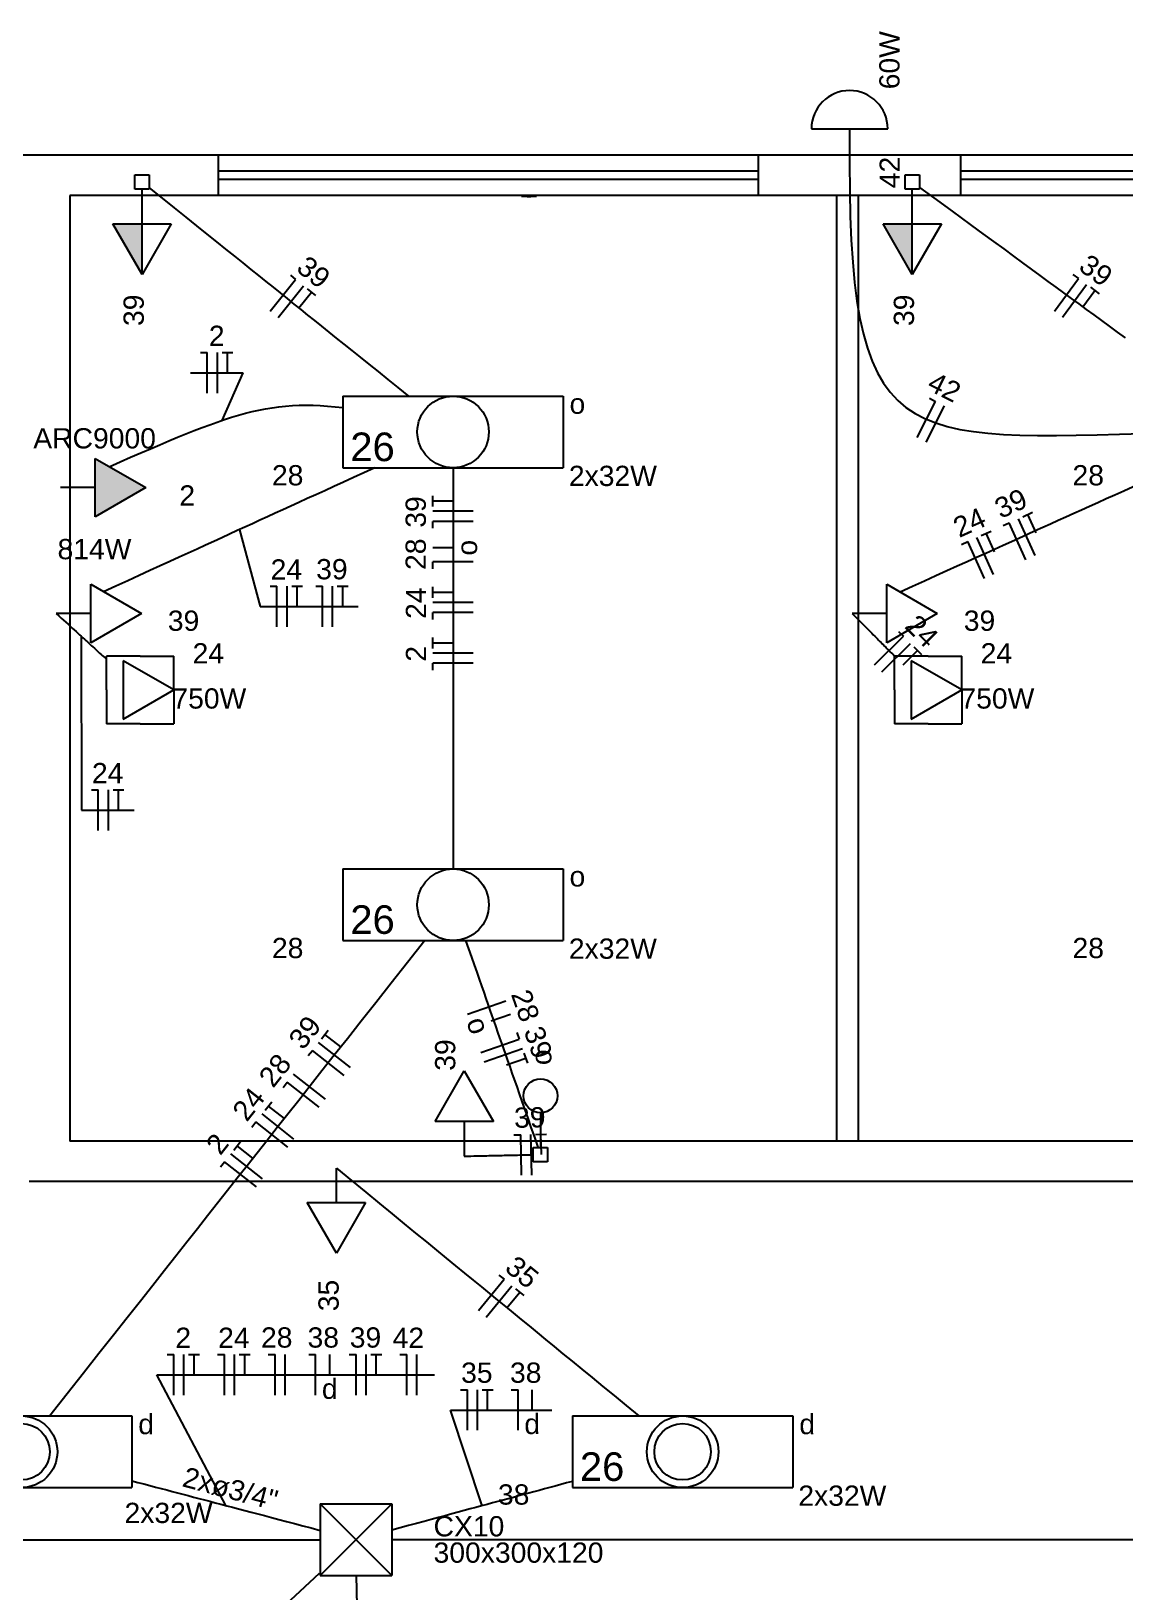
# Model space of a CAD drawing. Header units: millimetres. Extents: x -182 to 147, y -1396 to 58.
# Drawn here: x -168.05 to -159.95, y 28.39 to 39.94 of the extents above; entities that cross this region are included whole.
import ezdxf

# ---------------------------------------------------------------- set-up
doc = ezdxf.new("R2010")
doc.units = ezdxf.units.MM
doc.header["$LTSCALE"] = 10
doc.header["$MEASUREMENT"] = 0
doc.linetypes.add('Dashed2', pattern=[0.375, 0.25, -0.125])
for name, color, linetype in [('Arquitetura', 8, 'Continuous'), ('EL-Condutos', 4, 'Continuous'), ('EL-Fios (Fase 1)', 7, 'Continuous'), ('EL-Fios (Fase 2)', 7, 'Continuous'), ('EL-Fios (Fase 3)', 7, 'Continuous'), ('EL-Fios (Neutro)', 170, 'Continuous'), ('EL-Fios (Retorno)', 10, 'Continuous'), ('EL-Fios (Terra)', 90, 'Continuous'), ('EL-Textos conduto', 7, 'Continuous'), ('EL-Textos fios', 7, 'Continuous'), ('P-SIMBOL', 170, 'Continuous'), ('Textos', 7, 'Continuous')]:
    doc.layers.add(name, color=color, linetype=linetype)
doc.styles.add('Arial', font='arial.ttf')

msp = doc.modelspace()

# ---------------------------------------------------------------- hatches: boundary and pattern name
at = {"layer": 'P-SIMBOL', "linetype": 'Continuous'}
for points in [[(-167.2258, 38.5169), (-167.2258, 38.1419), (-167.4423, 38.5169)], [(-161.5208, 38.5169), (-161.5208, 38.1419), (-161.7373, 38.5169)], [(-167.5734, 36.3473), (-167.1984, 36.5638), (-167.5734, 36.7803)]]:
    msp.add_hatch(color=256, dxfattribs=at).paths.add_polyline_path(points)

# ---------------------------------------------------------------- linework, layer by layer
at = {"layer": 'Arquitetura', "linetype": 'Continuous'}
for p, q in [((-156.063, 39.0259), (-178.8619, 39.0259)), ((-162.663, 38.9059), (-166.663, 38.9059)), ((-162.663, 38.8459), (-166.663, 38.8459)), ((-157.163, 38.9059), (-161.163, 38.9059)), ((-157.163, 38.8459), (-161.163, 38.8459)), ((-156.063, 38.7259), (-167.762, 38.7259)), ((-158.233, 31.7259), (-167.762, 31.7259)), ((-158.233, 31.4259), (-168.063, 31.4259))]:
    msp.add_line(p, q, dxfattribs=at)
at = {"layer": 'Arquitetura'}
for p, q in [((-166.663, 39.0259), (-166.663, 38.7259)), ((-162.663, 39.0259), (-162.663, 38.7259)), ((-161.163, 39.0259), (-161.163, 38.7259)), ((-167.762, 38.7259), (-167.762, 31.7259)), ((-162.083, 38.7259), (-162.083, 31.7259)), ((-161.923, 38.7259), (-161.923, 31.7259))]:
    msp.add_line(p, q, dxfattribs=at)
msp.add_arc((-164.36, 39.2769), 0.5572, 264.375, 275.625, dxfattribs=at)
at = {"layer": 'EL-Condutos', "linetype": 'Continuous'}
for points in [[(-161.9853, 38.964), (-161.984, 38.7607), (-161.9799, 38.5713), (-161.9727, 38.3954), (-161.9622, 38.2325), (-161.9482, 38.082), (-161.9306, 37.9435), (-161.909, 37.8166), (-161.8832, 37.7007), (-161.8531, 37.5954), (-161.8183, 37.5001), (-161.7787, 37.4144), (-161.7341, 37.3378), (-161.6842, 37.2698), (-161.6288, 37.21), (-161.5677, 37.1578), (-161.5006, 37.1127), (-161.4273, 37.0744), (-161.3477, 37.0423), (-161.2615, 37.0158), (-161.1684, 36.9946), (-161.0682, 36.9781), (-160.9608, 36.9659), (-160.8458, 36.9575), (-160.7232, 36.9524), (-160.5925, 36.9501), (-160.4537, 36.9501), (-160.3065, 36.952), (-160.1507, 36.9552), (-159.986, 36.9593), (-159.8123, 36.9637)], [(-167.1728, 38.7834), (-167.0775, 38.7069), (-166.9876, 38.6347), (-166.9028, 38.5665), (-166.8226, 38.5022), (-166.7468, 38.4413), (-166.675, 38.3836), (-166.6069, 38.3289), (-166.5421, 38.2769), (-166.4803, 38.2272), (-166.421, 38.1796), (-166.3641, 38.1339), (-166.3091, 38.0897), (-166.2556, 38.0467), (-166.2034, 38.0048), (-166.152, 37.9635), (-166.1012, 37.9227), (-166.0506, 37.8821), (-165.9998, 37.8413), (-165.9485, 37.8001), (-165.8964, 37.7582), (-165.843, 37.7153), (-165.7881, 37.6712), (-165.7313, 37.6256), (-165.6723, 37.5782), (-165.6106, 37.5287), (-165.546, 37.4768), (-165.4782, 37.4223), (-165.4067, 37.3649), (-165.3312, 37.3042), (-165.2514, 37.2401)], [(-161.4668, 38.7864), (-161.3619, 38.7096), (-161.2629, 38.6372), (-161.1694, 38.5688), (-161.0812, 38.5042), (-160.9978, 38.4432), (-160.9188, 38.3853), (-160.8438, 38.3305), (-160.7725, 38.2783), (-160.7044, 38.2285), (-160.6393, 38.1808), (-160.5766, 38.1349), (-160.5161, 38.0907), (-160.4573, 38.0476), (-160.3999, 38.0056), (-160.3435, 37.9643), (-160.2876, 37.9235), (-160.232, 37.8827), (-160.1762, 37.8419), (-160.1198, 37.8007), (-160.0626, 37.7587), (-160.0039, 37.7158), (-159.9436, 37.6717)], [(-167.4702, 36.7188), (-167.389, 36.7541), (-167.311, 36.7881), (-167.236, 36.8206), (-167.1639, 36.8517), (-167.0945, 36.8814), (-167.0276, 36.9096), (-166.963, 36.9365), (-166.9007, 36.9619), (-166.8403, 36.9859), (-166.7818, 37.0085), (-166.725, 37.0296), (-166.6697, 37.0493), (-166.6158, 37.0676), (-166.563, 37.0844), (-166.5112, 37.0998), (-166.4602, 37.1138), (-166.4099, 37.1263), (-166.3602, 37.1373), (-166.3107, 37.147), (-166.2614, 37.1551), (-166.2121, 37.1618), (-166.1626, 37.1671), (-166.1127, 37.1709), (-166.0624, 37.1732), (-166.0113, 37.1741), (-165.9594, 37.1735), (-165.9065, 37.1714), (-165.8523, 37.1679), (-165.7969, 37.1629), (-165.7398, 37.1564)], [(-165.5018, 36.7111), (-165.5829, 36.674), (-165.6603, 36.6386), (-165.7343, 36.6048), (-165.8053, 36.5723), (-165.8734, 36.5412), (-165.9391, 36.5112), (-166.0025, 36.4822), (-166.064, 36.4541), (-166.1238, 36.4267), (-166.1823, 36.4), (-166.2398, 36.3737), (-166.2964, 36.3478), (-166.3526, 36.3222), (-166.4085, 36.2966), (-166.4646, 36.271), (-166.521, 36.2452), (-166.578, 36.2191), (-166.636, 36.1926), (-166.6953, 36.1655), (-166.7561, 36.1377), (-166.8187, 36.1091), (-166.8833, 36.0795), (-166.9504, 36.0489), (-167.0202, 36.017), (-167.0929, 35.9838), (-167.1689, 35.949), (-167.2484, 35.9127), (-167.3317, 35.8746), (-167.4192, 35.8346), (-167.511, 35.7927)], [(-164.9225, 36.7103), (-164.9225, 36.5739), (-164.9225, 36.4451), (-164.9225, 36.3236), (-164.9225, 36.2088), (-164.9225, 36.1), (-164.9225, 35.9968), (-164.9225, 35.8986), (-164.9225, 35.8048), (-164.9225, 35.7149), (-164.9225, 35.6283), (-164.9225, 35.5445), (-164.9225, 35.4629), (-164.9225, 35.383), (-164.9225, 35.3042), (-164.9225, 35.2259), (-164.9225, 35.1477), (-164.9225, 35.0689), (-164.9225, 34.9889), (-164.9225, 34.9074), (-164.9225, 34.8236), (-164.9225, 34.737), (-164.9225, 34.6471), (-164.9225, 34.5533), (-164.9225, 34.4551), (-164.9225, 34.3519), (-164.9225, 34.2431), (-164.9225, 34.1282), (-164.9225, 34.0067), (-164.9225, 33.878), (-164.9225, 33.7415)], [(-161.6115, 35.7926), (-161.5186, 35.8346), (-161.4301, 35.8745), (-161.3458, 35.9126), (-161.2654, 35.949), (-161.1885, 35.9837), (-161.1149, 36.017), (-161.0444, 36.0488), (-160.9765, 36.0795), (-160.9111, 36.1091), (-160.8478, 36.1377), (-160.7863, 36.1655), (-160.7264, 36.1926), (-160.6677, 36.2191), (-160.6099, 36.2452), (-160.5529, 36.271), (-160.4962, 36.2966), (-160.4396, 36.3222), (-160.3828, 36.3478), (-160.3255, 36.3737), (-160.2674, 36.4), (-160.2082, 36.4267), (-160.1477, 36.4541), (-160.0855, 36.4822), (-160.0213, 36.5112), (-159.9549, 36.5412), (-159.886, 36.5723)], [(-165.1312, 33.2114), (-165.2599, 33.0483), (-165.3811, 32.8947), (-165.4954, 32.7498), (-165.6033, 32.6131), (-165.7053, 32.4838), (-165.802, 32.3613), (-165.8939, 32.2448), (-165.9816, 32.1337), (-166.0655, 32.0274), (-166.1462, 31.9251), (-166.2242, 31.8262), (-166.3001, 31.7301), (-166.3744, 31.6359), (-166.4477, 31.5431), (-166.5204, 31.4509), (-166.5931, 31.3588), (-166.6663, 31.266), (-166.7406, 31.1718), (-166.8165, 31.0756), (-166.8946, 30.9767), (-166.9753, 30.8745), (-167.0592, 30.7681), (-167.1468, 30.6571), (-167.2387, 30.5406), (-167.3354, 30.4181), (-167.4375, 30.2888), (-167.5454, 30.152), (-167.6597, 30.0072), (-167.7809, 29.8535), (-167.9096, 29.6905)], [(-164.83, 33.2118), (-164.8077, 33.148), (-164.7865, 33.0876), (-164.7665, 33.0304), (-164.7475, 32.9761), (-164.7294, 32.9245), (-164.7122, 32.8752), (-164.6956, 32.8279), (-164.6797, 32.7824), (-164.6643, 32.7385), (-164.6494, 32.6958), (-164.6348, 32.6541), (-164.6204, 32.6131), (-164.6062, 32.5725), (-164.5921, 32.532), (-164.5778, 32.4914), (-164.5635, 32.4505), (-164.5489, 32.4088), (-164.534, 32.3662), (-164.5186, 32.3223), (-164.5028, 32.277), (-164.4863, 32.2298), (-164.4691, 32.1807), (-164.451, 32.1292), (-164.4321, 32.075), (-164.4121, 32.0181), (-164.3911, 31.9579), (-164.3688, 31.8943), (-164.3453, 31.8271), (-164.3203, 31.7558), (-164.2939, 31.6803)], [(-164.8397, 31.6143), (-164.8141, 31.6148), (-164.7901, 31.6153), (-164.7675, 31.6158), (-164.7463, 31.6162), (-164.7263, 31.6166), (-164.7074, 31.617), (-164.6895, 31.6174), (-164.6726, 31.6177), (-164.6565, 31.6181), (-164.6411, 31.6184), (-164.6263, 31.6187), (-164.6121, 31.619), (-164.5982, 31.6193), (-164.5847, 31.6195), (-164.5714, 31.6198), (-164.5582, 31.6201), (-164.545, 31.6204), (-164.5317, 31.6206), (-164.5182, 31.6209), (-164.5045, 31.6212), (-164.4903, 31.6215), (-164.4756, 31.6218), (-164.4603, 31.6221), (-164.4443, 31.6224), (-164.4275, 31.6228), (-164.4098, 31.6231), (-164.391, 31.6235), (-164.3712, 31.6239), (-164.3501, 31.6244), (-164.3277, 31.6248)], [(-165.7869, 31.5259), (-165.674, 31.4334), (-165.5676, 31.3464), (-165.4675, 31.2644), (-165.3731, 31.1871), (-165.284, 31.1142), (-165.1999, 31.0453), (-165.1202, 30.9801), (-165.0447, 30.9182), (-164.9727, 30.8593), (-164.904, 30.803), (-164.838, 30.749), (-164.7744, 30.6969), (-164.7127, 30.6464), (-164.6525, 30.5972), (-164.5934, 30.5488), (-164.535, 30.5009), (-164.4768, 30.4532), (-164.4183, 30.4054), (-164.3593, 30.357), (-164.2991, 30.3078), (-164.2375, 30.2574), (-164.174, 30.2054), (-164.1082, 30.1515), (-164.0396, 30.0953), (-163.9678, 30.0365), (-163.8924, 29.9748), (-163.813, 29.9098), (-163.729, 29.8411), (-163.6402, 29.7684), (-163.5461, 29.6913)], [(-167.3028, 29.2114), (-167.2568, 29.1993), (-167.212, 29.1875), (-167.1684, 29.176), (-167.1258, 29.1648), (-167.0841, 29.1539), (-167.0431, 29.1431), (-167.0027, 29.1324), (-166.9627, 29.1219), (-166.923, 29.1115), (-166.8835, 29.1011), (-166.844, 29.0907), (-166.8044, 29.0803), (-166.7645, 29.0698), (-166.7242, 29.0592), (-166.6833, 29.0484), (-166.6417, 29.0375), (-166.5993, 29.0263), (-166.5558, 29.0149), (-166.5113, 29.0032), (-166.4655, 28.9911), (-166.4182, 28.9787), (-166.3695, 28.9659), (-166.319, 28.9526), (-166.2666, 28.9388), (-166.2123, 28.9245), (-166.1559, 28.9097), (-166.0971, 28.8942), (-166.036, 28.8781), (-165.9723, 28.8614), (-165.9059, 28.8439)], [(-164.0378, 29.2063), (-164.0815, 29.1945), (-164.124, 29.1831), (-164.1655, 29.1719), (-164.2061, 29.161), (-164.2459, 29.1503), (-164.2851, 29.1397), (-164.3237, 29.1293), (-164.362, 29.119), (-164.4, 29.1088), (-164.438, 29.0986), (-164.4759, 29.0883), (-164.514, 29.0781), (-164.5524, 29.0678), (-164.5912, 29.0573), (-164.6305, 29.0467), (-164.6706, 29.0359), (-164.7114, 29.0249), (-164.7532, 29.0137), (-164.7961, 29.0021), (-164.8402, 28.9903), (-164.8856, 28.978), (-164.9325, 28.9654), (-164.9811, 28.9523), (-165.0313, 28.9388), (-165.0835, 28.9248), (-165.1376, 28.9102), (-165.1939, 28.895), (-165.2524, 28.8793), (-165.3134, 28.8629), (-165.3769, 28.8458)], [(-168.3109, 28.7744), (-168.0258, 28.7744), (-167.7244, 28.7744), (-167.405, 28.7744), (-167.0659, 28.7744), (-166.705, 28.7744), (-166.3208, 28.7744), (-165.9113, 28.7744)], [(-159.7248, 28.7744), (-160.0521, 28.7744), (-160.3874, 28.7744), (-160.7334, 28.7744), (-161.0929, 28.7744), (-161.4684, 28.7744), (-161.8626, 28.7744), (-162.2783, 28.7744), (-162.718, 28.7744), (-163.1846, 28.7744), (-163.6806, 28.7744), (-164.2088, 28.7744), (-164.7718, 28.7744), (-165.3723, 28.7744)], [(-166.1915, 28.2671), (-166.0551, 28.393), (-165.9105, 28.5264)], [(-165.6401, 28.5116), (-165.6354, 28.2835)]]:
    msp.add_lwpolyline(points, dxfattribs=at)
at = {"layer": 'EL-Condutos', "linetype": 'Dashed2', "ltscale": 0.05}
for points in [[(-167.862, 35.6322), (-167.8428, 35.6148), (-167.8245, 35.5981), (-167.8069, 35.5821), (-167.7901, 35.5668), (-167.7739, 35.552), (-167.7583, 35.5379), (-167.7434, 35.5243), (-167.729, 35.5112), (-167.7152, 35.4986), (-167.7019, 35.4865), (-167.6891, 35.4748), (-167.6767, 35.4636), (-167.6647, 35.4527), (-167.6531, 35.4421), (-167.6419, 35.4318), (-167.6309, 35.4218), (-167.6202, 35.4121), (-167.6098, 35.4026), (-167.5995, 35.3932), (-167.5894, 35.3841), (-167.5795, 35.375), (-167.5696, 35.366), (-167.5598, 35.3571), (-167.55, 35.3482), (-167.5403, 35.3393), (-167.5305, 35.3304), (-167.5206, 35.3214), (-167.5106, 35.3123), (-167.5005, 35.3031), (-167.4902, 35.2937)], [(-161.9665, 35.6321), (-161.9505, 35.6161), (-161.9352, 35.6007), (-161.9204, 35.5859), (-161.9062, 35.5716), (-161.8926, 35.5579), (-161.8794, 35.5447), (-161.8667, 35.5319), (-161.8545, 35.5196), (-161.8427, 35.5077), (-161.8313, 35.4963), (-161.8202, 35.4852), (-161.8096, 35.4745), (-161.7993, 35.4642), (-161.7893, 35.4541), (-161.7796, 35.4444), (-161.7701, 35.4349), (-161.7609, 35.4256), (-161.7519, 35.4166), (-161.7431, 35.4077), (-161.7345, 35.3991), (-161.726, 35.3905), (-161.7176, 35.3821), (-161.7093, 35.3738), (-161.7012, 35.3656), (-161.693, 35.3574), (-161.6849, 35.3492), (-161.6767, 35.3411), (-161.6686, 35.3329), (-161.6604, 35.3247), (-161.6521, 35.3163)]]:
    msp.add_lwpolyline(points, dxfattribs=at)
at = {"layer": 'EL-Fios (Fase 1)'}
for p, q in [((-166.2177, 37.8239), (-166.0299, 38.0578)), ((-160.4076, 37.8254), (-160.2305, 38.0675)), ((-164.7725, 36.3884), (-165.0725, 36.3884)), ((-160.6111, 36.0605), (-160.7347, 36.3339)), ((-165.8148, 35.5333), (-165.8148, 35.8333)), ((-165.6825, 32.2706), (-165.918, 32.4564)), ((-164.6921, 32.3116), (-164.4089, 32.4107)), ((-164.3402, 31.4745), (-164.3464, 31.7745)), ((-164.6764, 30.4229), (-164.4864, 30.655)), ((-165.566, 29.8452), (-165.566, 30.1452)), ((-164.7413, 29.5847), (-164.7413, 29.8847))]:
    msp.add_line(p, q, dxfattribs=at)
at = {"layer": 'EL-Fios (Fase 2)'}
for p, q in [((-166.668, 37.263), (-166.668, 37.563)), ((-161.417, 36.9008), (-161.2826, 37.1689)), ((-164.7725, 35.3384), (-165.0725, 35.3384)), ((-166.3329, 31.4463), (-166.5684, 31.6322)), ((-166.916, 29.8452), (-166.916, 30.1452)), ((-165.191, 29.8452), (-165.191, 30.1452))]:
    msp.add_line(p, q, dxfattribs=at)
at = {"layer": 'EL-Fios (Fase 3)'}
for p, q in [((-160.9187, 35.9215), (-161.0422, 36.1949)), ((-166.1523, 35.5333), (-166.1523, 35.8333)), ((-164.7725, 35.7134), (-165.0725, 35.7134)), ((-161.7468, 35.1988), (-161.5342, 35.4105)), ((-167.4757, 34.0257), (-167.4757, 34.3257)), ((-164.816, 32.6655), (-164.5328, 32.7646)), ((-165.8683, 32.0351), (-166.1038, 32.2209)), ((-166.1006, 31.7407), (-166.3361, 31.9266)), ((-166.541, 29.8452), (-166.541, 30.1452)), ((-166.166, 29.8452), (-166.166, 30.1452))]:
    msp.add_line(p, q, dxfattribs=at)
at = {"layer": 'EL-Fios (Neutro)'}
for p, q in [((-166.1273, 38.1361), (-166.0883, 38.1048)), ((-160.3313, 38.1413), (-160.291, 38.1118)), ((-166.2762, 37.8709), (-166.0883, 38.1048)), ((-160.4682, 37.8697), (-160.291, 38.1118)), ((-166.793, 37.563), (-166.743, 37.563)), ((-166.743, 37.263), (-166.743, 37.563)), ((-161.3943, 37.225), (-161.3496, 37.2026)), ((-161.4841, 36.9344), (-161.3496, 37.2026)), ((-164.7725, 36.3134), (-165.0725, 36.3134)), ((-165.0725, 36.2634), (-165.0725, 36.3134)), ((-160.8486, 36.2824), (-160.803, 36.303)), ((-160.6795, 36.0296), (-160.803, 36.303)), ((-161.1561, 36.1434), (-161.1106, 36.164)), ((-160.987, 35.8907), (-161.1106, 36.164)), ((-164.7725, 36.0134), (-165.0725, 36.0134)), ((-165.0725, 35.9634), (-165.0725, 36.0134)), ((-166.2773, 35.8333), (-166.2273, 35.8333)), ((-166.2273, 35.5333), (-166.2273, 35.8333)), ((-165.9398, 35.8333), (-165.8898, 35.8333)), ((-165.8898, 35.5333), (-165.8898, 35.8333)), ((-164.7725, 35.6384), (-165.0725, 35.6384)), ((-165.0725, 35.5884), (-165.0725, 35.6384)), ((-161.6223, 35.499), (-161.5871, 35.4636)), ((-161.7997, 35.252), (-161.5871, 35.4636)), ((-164.7725, 35.2634), (-165.0725, 35.2634)), ((-165.0725, 35.2134), (-165.0725, 35.2634)), ((-167.6007, 34.3257), (-167.5507, 34.3257)), ((-167.5507, 34.0257), (-167.5507, 34.3257)), ((-164.7169, 32.3824), (-164.4337, 32.4815)), ((-164.4502, 32.5287), (-164.4337, 32.4815)), ((-165.9954, 32.3583), (-165.9645, 32.3976)), ((-165.729, 32.2117), (-165.9645, 32.3976)), ((-166.1813, 32.1228), (-166.1503, 32.1621)), ((-165.9148, 31.9762), (-166.1503, 32.1621)), ((-166.4136, 31.8284), (-166.3826, 31.8677)), ((-166.1471, 31.6818), (-166.3826, 31.8677)), ((-164.4714, 31.7719), (-164.4214, 31.7729)), ((-164.4152, 31.473), (-164.4214, 31.7729)), ((-166.6459, 31.534), (-166.6149, 31.5733)), ((-166.3794, 31.3875), (-166.6149, 31.5733)), ((-164.5831, 30.7342), (-164.5444, 30.7025)), ((-164.7345, 30.4704), (-164.5444, 30.7025)), ((-167.041, 30.1452), (-166.991, 30.1452)), ((-166.991, 29.8452), (-166.991, 30.1452)), ((-166.666, 30.1452), (-166.616, 30.1452)), ((-166.616, 29.8452), (-166.616, 30.1452)), ((-166.291, 30.1452), (-166.241, 30.1452)), ((-166.241, 29.8452), (-166.241, 30.1452)), ((-165.991, 30.1452), (-165.941, 30.1452)), ((-165.941, 29.8452), (-165.941, 30.1452)), ((-165.691, 30.1452), (-165.641, 30.1452)), ((-165.641, 29.8452), (-165.641, 30.1452)), ((-165.316, 30.1452), (-165.266, 30.1452)), ((-165.266, 29.8452), (-165.266, 30.1452)), ((-164.8663, 29.8847), (-164.8163, 29.8847)), ((-164.8163, 29.5847), (-164.8163, 29.8847)), ((-164.4913, 29.8847), (-164.4413, 29.8847)), ((-164.4413, 29.5847), (-164.4413, 29.8847))]:
    msp.add_line(p, q, dxfattribs=at)
at = {"layer": 'EL-Fios (Retorno)'}
for p, q in [((-164.9225, 36.1184), (-165.0725, 36.1184)), ((-164.6397, 32.616), (-164.4982, 32.6655)), ((-165.836, 29.9952), (-165.836, 30.1452)), ((-164.3363, 29.7347), (-164.3363, 29.8847))]:
    msp.add_line(p, q, dxfattribs=at)
at = {"layer": 'EL-Fios (Terra)'}
for p, q in [((-166.0026, 38.0359), (-165.9402, 37.9858)), ((-160.2585, 37.9022), (-160.1699, 38.0232)), ((-160.2022, 38.0468), (-160.1377, 37.9996)), ((-166.0653, 37.8939), (-165.9714, 38.0108)), ((-166.633, 37.563), (-166.553, 37.563)), ((-166.593, 37.413), (-166.593, 37.563)), ((-165.0725, 36.4234), (-165.0725, 36.5034)), ((-164.9225, 36.4634), (-165.0725, 36.4634)), ((-160.7028, 36.3483), (-160.6299, 36.3813)), ((-160.6046, 36.2281), (-160.6663, 36.3648)), ((-161.0103, 36.2093), (-160.9374, 36.2423)), ((-160.9121, 36.0891), (-160.9739, 36.2258)), ((-166.1173, 35.8333), (-166.0373, 35.8333)), ((-166.0773, 35.6833), (-166.0773, 35.8333)), ((-165.7798, 35.8333), (-165.6998, 35.8333)), ((-165.7398, 35.6833), (-165.7398, 35.8333)), ((-165.0725, 35.7484), (-165.0725, 35.8284)), ((-164.9225, 35.7884), (-165.0725, 35.7884)), ((-165.0725, 35.3734), (-165.0725, 35.4534)), ((-164.9225, 35.4134), (-165.0725, 35.4134)), ((-161.5876, 35.2515), (-161.4812, 35.3573)), ((-161.5095, 35.3856), (-161.453, 35.3289)), ((-167.4407, 34.3257), (-167.3607, 34.3257)), ((-167.4007, 34.1757), (-167.4007, 34.3257)), ((-165.8963, 32.4839), (-165.8468, 32.5467)), ((-165.7538, 32.4224), (-165.8715, 32.5153)), ((-164.3974, 32.3776), (-164.371, 32.3021)), ((-164.5257, 32.2903), (-164.3842, 32.3399)), ((-166.3145, 31.954), (-166.2649, 32.0168)), ((-166.1719, 31.8925), (-166.2897, 31.9854)), ((-164.3114, 31.7752), (-164.2314, 31.7769)), ((-164.2683, 31.6261), (-164.2714, 31.776)), ((-166.5468, 31.6597), (-166.4972, 31.7225)), ((-166.4042, 31.5981), (-166.522, 31.6911)), ((-164.4593, 30.6328), (-164.3974, 30.5821)), ((-164.5234, 30.4914), (-164.4284, 30.6075)), ((-166.881, 30.1452), (-166.801, 30.1452)), ((-166.841, 29.9952), (-166.841, 30.1452)), ((-166.506, 30.1452), (-166.426, 30.1452)), ((-166.466, 29.9952), (-166.466, 30.1452)), ((-165.531, 30.1452), (-165.451, 30.1452)), ((-165.491, 29.9952), (-165.491, 30.1452)), ((-164.7063, 29.8847), (-164.6263, 29.8847)), ((-164.6663, 29.7347), (-164.6663, 29.8847))]:
    msp.add_line(p, q, dxfattribs=at)
at = {"layer": 'EL-Textos fios'}
for p, q in [((-166.868, 37.413), (-166.478, 37.413)), ((-166.6331, 37.0618), (-166.478, 37.413)), ((-166.5053, 36.2524), (-166.3523, 35.6833)), ((-166.3523, 35.6833), (-165.6248, 35.6833)), ((-167.6761, 35.463), (-167.6757, 34.1757)), ((-167.6757, 34.1757), (-167.2857, 34.1757)), ((-166.6043, 29.0276), (-167.116, 29.9952)), ((-167.116, 29.9952), (-165.0598, 29.9952)), ((-164.7079, 29.0259), (-164.9413, 29.7347)), ((-164.9413, 29.7347), (-164.1905, 29.7347))]:
    msp.add_line(p, q, dxfattribs=at)
at = {"layer": 'P-SIMBOL'}
for p, q in [((-162.2678, 39.221), (-161.7028, 39.221)), ((-161.9853, 39.221), (-161.9853, 38.964)), ((-167.2788, 38.879), (-167.1727, 38.879)), ((-167.2788, 38.7729), (-167.2788, 38.879)), ((-167.1727, 38.879), (-167.1727, 38.7729)), ((-161.5739, 38.879), (-161.4678, 38.879)), ((-161.5739, 38.7729), (-161.5739, 38.879)), ((-161.4678, 38.879), (-161.4678, 38.7729)), ((-167.1727, 38.7729), (-167.2788, 38.7729)), ((-167.2258, 38.5169), (-167.2258, 38.7729)), ((-161.4678, 38.7729), (-161.5739, 38.7729)), ((-161.5208, 38.5169), (-161.5208, 38.7729)), ((-167.2258, 38.1419), (-167.4423, 38.5169)), ((-167.4423, 38.5169), (-167.0093, 38.5169)), ((-167.2258, 38.1419), (-167.2258, 38.5169)), ((-167.0093, 38.5169), (-167.2258, 38.1419)), ((-161.5208, 38.1419), (-161.7373, 38.5169)), ((-161.7373, 38.5169), (-161.3043, 38.5169)), ((-161.5208, 38.1419), (-161.5208, 38.5169)), ((-161.3043, 38.5169), (-161.5208, 38.1419)), ((-165.7385, 37.2409), (-164.1064, 37.2409)), ((-165.7385, 37.2409), (-165.7385, 36.7109)), ((-164.1064, 37.2409), (-164.1064, 36.7109)), ((-167.5734, 36.3473), (-167.5734, 36.7803)), ((-167.5734, 36.7803), (-167.1984, 36.5638)), ((-165.7385, 36.7109), (-164.1064, 36.7109)), ((-167.5734, 36.5638), (-167.8294, 36.5638)), ((-167.1984, 36.5638), (-167.5734, 36.3473)), ((-167.6059, 35.8487), (-167.2309, 35.6322)), ((-167.6059, 35.4157), (-167.6059, 35.8487)), ((-161.7105, 35.8486), (-161.3355, 35.6321)), ((-161.7105, 35.4156), (-161.7105, 35.8486)), ((-167.6059, 35.6322), (-167.862, 35.6322)), ((-167.2309, 35.6322), (-167.6059, 35.4157)), ((-161.7105, 35.6321), (-161.9665, 35.6321)), ((-161.3355, 35.6321), (-161.7105, 35.4156)), ((-167.4902, 35.0661), (-167.4902, 35.3161)), ((-167.2402, 35.3161), (-167.4902, 35.3161)), ((-166.9902, 35.0661), (-167.3652, 35.2826)), ((-167.3652, 35.2826), (-167.3652, 34.8496)), ((-167.2402, 35.3161), (-166.9902, 35.3161)), ((-166.9902, 35.0661), (-166.9902, 35.3161)), ((-161.6531, 35.0661), (-161.6531, 35.3161)), ((-161.4031, 35.3161), (-161.6531, 35.3161)), ((-161.1531, 35.0661), (-161.5281, 35.2826)), ((-161.5281, 35.2826), (-161.5281, 34.8496)), ((-161.4031, 35.3161), (-161.1531, 35.3161)), ((-161.1531, 35.0661), (-161.1531, 35.3161)), ((-167.4902, 35.0661), (-167.4902, 34.8161)), ((-167.3652, 34.8496), (-166.9902, 35.0661)), ((-166.9902, 35.0661), (-166.9902, 34.8161)), ((-161.6531, 35.0661), (-161.6531, 34.8161)), ((-161.5281, 34.8496), (-161.1531, 35.0661)), ((-161.1531, 35.0661), (-161.1531, 34.8161)), ((-167.2402, 34.8161), (-167.4902, 34.8161)), ((-167.2402, 34.8161), (-166.9902, 34.8161)), ((-161.4031, 34.8161), (-161.6531, 34.8161)), ((-161.4031, 34.8161), (-161.1531, 34.8161)), ((-165.7385, 33.7409), (-164.1064, 33.7409)), ((-165.7385, 33.7409), (-165.7385, 33.2109)), ((-164.1064, 33.7409), (-164.1064, 33.2109)), ((-165.7385, 33.2109), (-164.1064, 33.2109)), ((-165.0562, 31.8703), (-164.8397, 32.2453)), ((-164.8397, 32.2453), (-164.6232, 31.8703)), ((-164.2749, 31.936), (-164.2749, 31.679)), ((-164.6232, 31.8703), (-165.0562, 31.8703)), ((-164.8397, 31.8703), (-164.8397, 31.6143)), ((-164.3279, 31.679), (-164.2218, 31.679)), ((-164.3279, 31.5729), (-164.3279, 31.679)), ((-164.2218, 31.679), (-164.2218, 31.5729)), ((-164.2218, 31.5729), (-164.3279, 31.5729)), ((-165.7869, 31.2699), (-165.7869, 31.5259)), ((-165.7869, 30.8949), (-166.0034, 31.2699)), ((-166.0034, 31.2699), (-165.5704, 31.2699)), ((-165.5704, 31.2699), (-165.7869, 30.8949)), ((-168.9344, 29.6909), (-167.3023, 29.6909)), ((-167.3023, 29.6909), (-167.3023, 29.1609)), ((-164.038, 29.6909), (-162.406, 29.6909)), ((-164.038, 29.6909), (-164.038, 29.1609)), ((-162.406, 29.6909), (-162.406, 29.1609)), ((-168.9344, 29.1609), (-167.3023, 29.1609)), ((-164.038, 29.1609), (-162.406, 29.1609)), ((-165.9068, 29.0394), (-165.3768, 29.0394)), ((-165.9068, 29.0394), (-165.9068, 28.5094)), ((-165.9068, 29.0394), (-165.3768, 28.5094)), ((-165.3768, 29.0394), (-165.9068, 28.5094)), ((-165.3768, 29.0394), (-165.3768, 28.5094)), ((-165.9068, 28.5094), (-165.3768, 28.5094))]:
    msp.add_line(p, q, dxfattribs=at)
for centre, radius in [((-164.9225, 36.9759), 0.265), ((-164.9225, 33.4759), 0.265), ((-164.2749, 32.061), 0.125), ((-168.1184, 29.4259), 0.265), ((-168.1184, 29.4259), 0.2092), ((-163.222, 29.4259), 0.265), ((-163.222, 29.4259), 0.2092)]:
    msp.add_circle(centre, radius, dxfattribs=at)
msp.add_arc((-161.9853, 39.221), 0.2825, 0, 180, dxfattribs=at)

# ---------------------------------------------------------------- texts
at = {"layer": 'EL-Textos conduto', "insert": (-166.5915, 29.0765), "char_height": 0.15, "width": 1.26, "attachment_point": 8, "rotation": 345.26353, "line_spacing_factor": 0.6, "style": 'Arial'}
msp.add_mtext('2xø3/4"', dxfattribs=at)
at = {"layer": 'EL-Textos fios', "char_height": 0.15, "attachment_point": 8, "line_spacing_factor": 0.6, "style": 'Arial'}
for s, insert, width, rotation in [('39', (-166.0028, 38.0995), 0.36, 321.22879), ('39', (-160.2053, 38.1104), 0.36, 323.80137), ('42', (-161.3163, 37.2412), 0.36, 333.37549), ('39', (-160.7596, 36.377), 0.36, 24.31633), ('39', (-165.122, 36.3834), 0.36, 90.00021), ('24', (-161.0672, 36.238), 0.36, 24.31633), ('28', (-165.122, 36.0706), 0.36, 90.00021), ('o', (-164.7425, 36.1184), 0.18, 90.00021), ('24', (-165.122, 35.7084), 0.36, 90.00021), ('24', (-161.5026, 35.4489), 0.36, 314.86896), ('2', (-165.122, 35.3334), 0.18, 90.00021), ('28', (-164.459, 32.7034), 0.36, 289.29212), ('39', (-165.96, 32.4832), 0.36, 51.7209), ('o', (-164.8096, 32.5565), 0.18, 289.29212), ('39', (-164.3639, 32.4318), 0.36, 289.29212), ('28', (-166.1814, 32.2025), 0.36, 51.7209), ('24', (-166.3781, 31.9533), 0.36, 51.7209), ('39', (-164.3524, 31.8239), 0.36, 1.18029), ('2', (-166.6104, 31.6589), 0.18, 51.7209), ('35', (-164.4589, 30.6965), 0.36, 320.69021)]:
    msp.add_mtext(s, dxfattribs=dict(at, insert=insert, width=width, rotation=rotation))
for s, insert, width in [('2', (-166.673, 37.6125), 0.18), ('24', (-166.1573, 35.8828), 0.36), ('39', (-165.8198, 35.8828), 0.36), ('24', (-167.4807, 34.3752), 0.36), ('2', (-166.921, 30.1947), 0.18), ('24', (-166.546, 30.1947), 0.36), ('28', (-166.2285, 30.1947), 0.36), ('38', (-165.8838, 30.1947), 0.36), ('39', (-165.571, 30.1947), 0.36), ('42', (-165.2535, 30.1947), 0.36), ('35', (-164.7463, 29.9342), 0.36), ('38', (-164.3842, 29.9342), 0.36), ('d', (-165.836, 29.8152), 0.18), ('d', (-164.3363, 29.5547), 0.18)]:
    msp.add_mtext(s, dxfattribs=dict(at, insert=insert, width=width))
at = {"layer": 'P-SIMBOL', "char_height": 0.2118, "width": 0.50832, "attachment_point": 7, "line_spacing_factor": 0.6, "style": 'Arial'}
for insert in [(-165.6835, 36.7568), (-165.6835, 33.2568), (-163.983, 29.2068)]:
    msp.add_mtext('26', dxfattribs=dict(at, insert=insert))
at = {"layer": 'Textos', "char_height": 0.15, "line_spacing_factor": 0.6, "style": 'Arial'}
for s, insert, width, attachment_point, rotation in [('60W', (-161.6133, 39.7281), 0.54, 8, 90.00021), ('42', (-161.6133, 38.897), 0.36, 8, 90.00021), ('39', (-167.2112, 37.8768), 0.36, 8, 90.00021), ('39', (-161.5062, 37.8768), 0.36, 8, 90.00021), ('39', (-161.0231, 35.5015), 0.36, 8, 359.99511), ('39', (-164.9039, 32.3627), 0.36, 8, 90.00021), ('o', (-164.1924, 32.2879), 0.18, 7, 90.00021), ('35', (-165.7677, 30.5826), 0.36, 8, 90.00021)]:
    msp.add_mtext(s, dxfattribs=dict(at, insert=insert, width=width, attachment_point=attachment_point, rotation=rotation))
for s, insert, width, attachment_point in [('o', (-164.0599, 37.1084), 0.18, 7), ('ARC9000', (-167.5775, 36.8517), 1.26, 8), ('28', (-166.2639, 36.5782), 0.36, 7), ('2x32W', (-164.0647, 36.5735), 0.9, 7), ('28', (-160.3343, 36.5782), 0.36, 7), ('2', (-166.8917, 36.4308), 0.18, 8), ('814W', (-167.5784, 36.0314), 0.72, 8), ('39', (-166.9186, 35.5015), 0.36, 8), ('24', (-166.7352, 35.2621), 0.36, 8), ('24', (-160.8981, 35.2621), 0.36, 8), ('750W', (-166.7276, 34.9257), 0.72, 8), ('750W', (-160.8905, 34.9257), 0.72, 8), ('o', (-164.0599, 33.6084), 0.18, 7), ('28', (-166.2639, 33.0782), 0.36, 7), ('2x32W', (-164.0647, 33.0735), 0.9, 7), ('28', (-160.3343, 33.0782), 0.36, 7), ('d', (-167.2542, 29.5537), 0.18, 7), ('d', (-162.3578, 29.5537), 0.18, 7), ('38', (-164.5899, 29.0322), 0.36, 7), ('2x32W', (-162.3651, 29.0236), 0.9, 7), ('2x32W', (-167.3558, 28.8959), 0.9, 7), ('CX10', (-165.0668, 28.7969), 0.72, 7), ('300x300x120', (-165.0668, 28.6019), 1.98, 7)]:
    msp.add_mtext(s, dxfattribs=dict(at, insert=insert, width=width, attachment_point=attachment_point))

doc.saveas('drawing.dxf')
